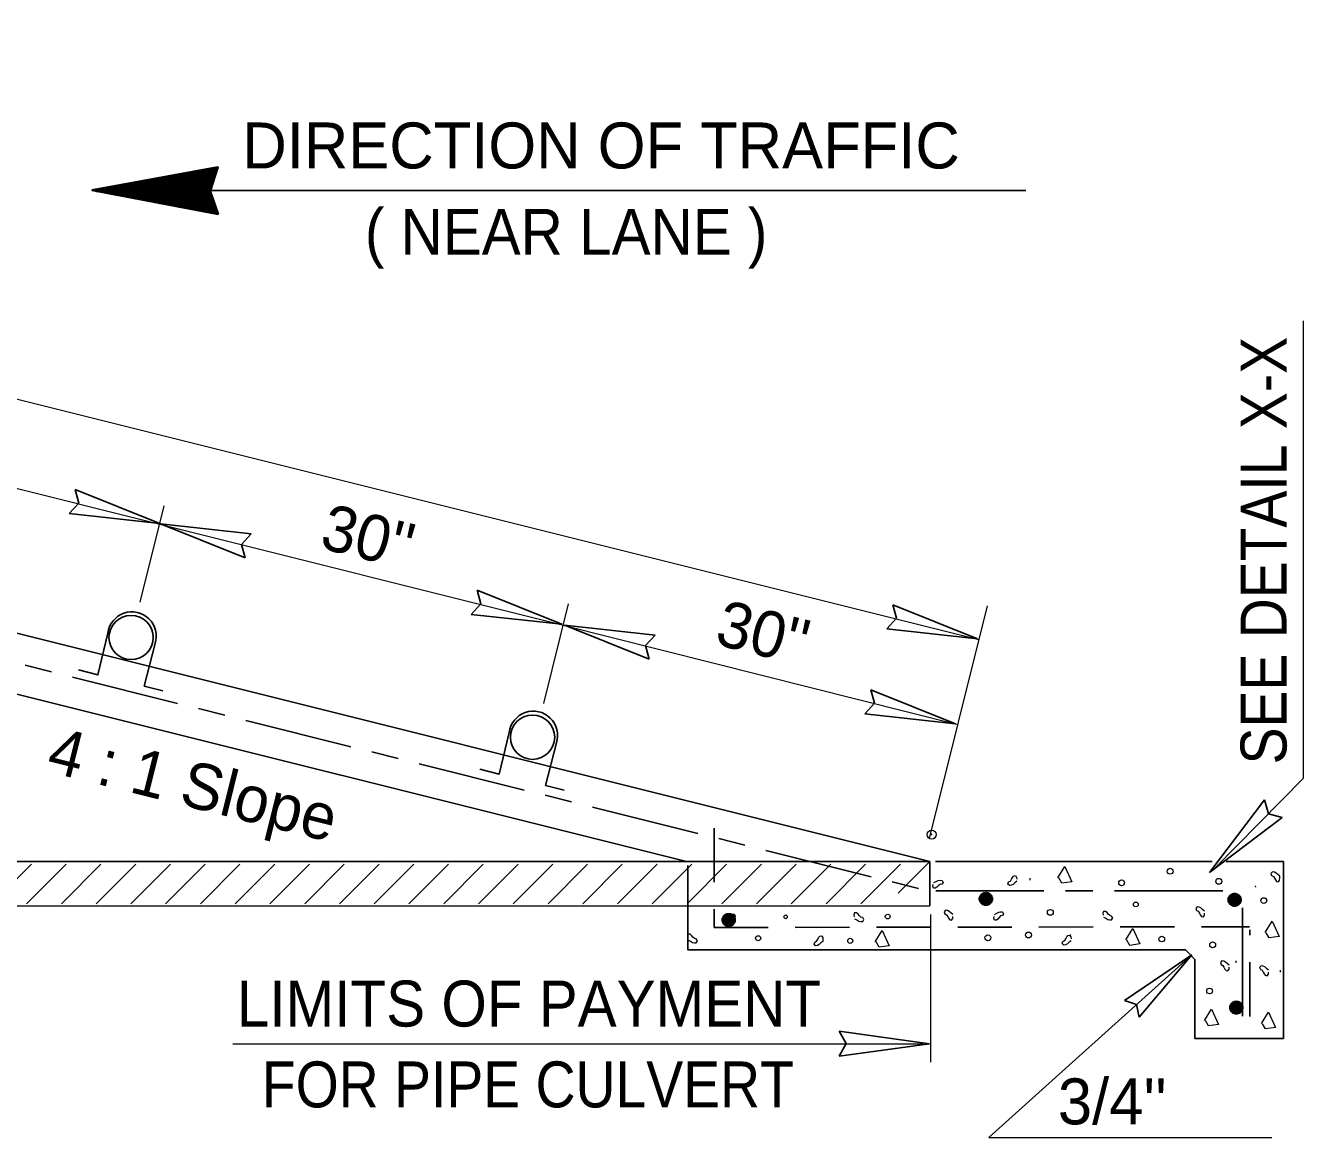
# Model space of a CAD drawing. Extents: x -48 to 160, y -9 to 186.
# Drawn here: x 55.09 to 68.54, y 2.71 to 14.42 of the extents above; entities that cross this region are included whole.
import ezdxf

# ---------------------------------------------------------------- set-up
doc = ezdxf.new("R2010")
doc.units = 0
doc.header["$LTSCALE"] = 0.19
doc.header["$PDMODE"] = 32
doc.header["$PDSIZE"] = 0.095
for name, pattern in [('LONG_DASH_SHORT_DASH', [9.9, 6, -1.2, 1.5, -1.2]), ('LONG_DASHED', [7.5, 6, -1.5]), ('MEDIUM_DASHED', [4.5, 3, -1.5])]:
    doc.linetypes.add(name, pattern=pattern)
doc.layers.add('1', color=7, linetype='Continuous', lineweight=13)

msp = doc.modelspace()

# ---------------------------------------------------------------- hatches: boundary and pattern name
at = {"layer": '1'}
for points in [[(65.2634, 5.2257, 1), (65.1248, 5.2257, 1)], [(67.8809, 5.2164, 1), (67.7423, 5.2164, 1)], [(62.4185, 5.0042, 1), (62.557, 5.0042, 1)], [(67.8994, 4.082, 1), (67.7608, 4.082, 1)]]:
    msp.add_hatch(color=256, dxfattribs=at).paths.add_polyline_path(points)

# ---------------------------------------------------------------- linework, layer by layer
for p, q in [((39.2711, 14.4186), (65.1202, 7.9561)), ((68.5364, 6.495), (68.5364, 11.3115)), ((52.3177, 10.2163), (56.4987, 9.1709)), ((56.2934, 8.3498), (56.5464, 9.3617)), ((56.4988, 9.171), (60.747, 8.1088)), ((60.54, 7.2813), (60.8029, 8.3322)), ((64.5995, 5.862), (65.2121, 8.3112)), ((60.7463, 8.106), (64.8995, 7.0613)), ((67.6037, 5.5507), (68.5364, 6.495)), ((54.7322, 5.1748), (55.1482, 5.5912)), ((55.0978, 5.1748), (55.514, 5.5912)), ((55.4638, 5.1748), (55.88, 5.5912)), ((55.8293, 5.1748), (56.2457, 5.5912)), ((56.1953, 5.1748), (56.6118, 5.5912)), ((56.5612, 5.1748), (56.9776, 5.5912)), ((56.9272, 5.1748), (57.343, 5.5912)), ((57.2927, 5.1748), (57.709, 5.5912)), ((57.6587, 5.1748), (58.0749, 5.5912)), ((58.0247, 5.1748), (58.4407, 5.5912)), ((58.3903, 5.1748), (58.8067, 5.5912)), ((58.7563, 5.1748), (59.1724, 5.5912)), ((59.1222, 5.1748), (59.5384, 5.5912)), ((59.4877, 5.1748), (59.9041, 5.5912)), ((59.8537, 5.1748), (60.2699, 5.5912)), ((60.2195, 5.1748), (60.6357, 5.5912)), ((60.5856, 5.1748), (61.0018, 5.5912)), ((60.9513, 5.1748), (61.3676, 5.5912)), ((61.317, 5.1748), (61.7334, 5.5912)), ((61.6827, 5.1748), (62.0991, 5.5912)), ((62.0487, 5.1748), (62.465, 5.5912)), ((62.4146, 5.1748), (62.8308, 5.5912)), ((62.7803, 5.1748), (63.1967, 5.5912)), ((63.1463, 5.1748), (63.5623, 5.5912)), ((63.512, 5.1748), (63.9282, 5.5912)), ((63.878, 5.1748), (64.2942, 5.5912)), ((64.2696, 5.2868), (64.5937, 5.6107)), ((68.0339, 5.3487), (68.0312, 5.3625)), ((33.5921, 5.1538), (64.6056, 5.1538)), ((64.6144, 3.5078), (64.6144, 5.0613)), ((57.2697, 3.7009), (64.5345, 3.7009))]:
    msp.add_line(p, q, dxfattribs=at)
at = {"layer": '1', "lineweight": 35}
for p, q in [((57.0312, 12.9125), (57.0312, 12.684)), ((57.041, 12.9142), (57.041, 12.7133)), ((57.0506, 12.916), (57.0506, 12.7425)), ((57.0603, 12.9178), (57.0603, 12.7718)), ((57.1093, 12.9193), (57.0681, 12.9193)), ((57.0703, 12.9197), (57.0703, 12.8012)), ((57.0798, 12.9212), (57.0798, 12.8305)), ((57.0897, 12.9232), (57.0897, 12.8601)), ((57.0992, 12.925), (57.0992, 12.8893)), ((57.109, 12.9268), (57.109, 12.9187)), ((56.294, 12.7774), (56.294, 12.5888)), ((56.3038, 12.7793), (56.3038, 12.5872)), ((56.3134, 12.7809), (56.3134, 12.5853)), ((56.3233, 12.7829), (56.3233, 12.5833)), ((57.0643, 12.7834), (56.3265, 12.7834)), ((56.3332, 12.7847), (56.3332, 12.5815)), ((56.3427, 12.7864), (56.3427, 12.5797)), ((56.3525, 12.7881), (56.3525, 12.5779)), ((56.362, 12.7899), (56.362, 12.5761)), ((56.3718, 12.7915), (56.3718, 12.5742)), ((57.0673, 12.7932), (56.3796, 12.7932)), ((56.3814, 12.7932), (56.3814, 12.5723)), ((56.3912, 12.7951), (56.3912, 12.5706)), ((56.4009, 12.7969), (56.4009, 12.5687)), ((56.4106, 12.7988), (56.4106, 12.5668)), ((56.4202, 12.8005), (56.4202, 12.5649)), ((56.4299, 12.8023), (56.4299, 12.5633)), ((57.0707, 12.8027), (56.4325, 12.8027)), ((56.4396, 12.8041), (56.4396, 12.5613)), ((56.4493, 12.8057), (56.4493, 12.5596)), ((56.459, 12.8078), (56.459, 12.5577)), ((56.4688, 12.8096), (56.4688, 12.5558)), ((56.4784, 12.8112), (56.4784, 12.5541)), ((57.0739, 12.8124), (56.4857, 12.8124)), ((56.4883, 12.8128), (56.4883, 12.5522)), ((56.4979, 12.8148), (56.4979, 12.5503)), ((56.5076, 12.8164), (56.5076, 12.5482)), ((56.5172, 12.8182), (56.5172, 12.5467)), ((56.527, 12.8201), (56.527, 12.5447)), ((56.5367, 12.822), (56.5367, 12.5428)), ((57.0772, 12.8223), (56.5385, 12.8223)), ((56.5463, 12.8238), (56.5463, 12.5409)), ((56.5561, 12.8252), (56.5561, 12.5394)), ((56.5657, 12.8272), (56.5657, 12.5374)), ((56.5756, 12.8289), (56.5756, 12.5356)), ((56.585, 12.8306), (56.585, 12.5337)), ((57.0804, 12.832), (56.5914, 12.832)), ((56.5947, 12.8324), (56.5947, 12.5318)), ((56.6045, 12.8342), (56.6045, 12.5299)), ((56.6141, 12.8361), (56.6141, 12.5283)), ((56.624, 12.8379), (56.624, 12.5263)), ((56.6338, 12.8397), (56.6338, 12.5246)), ((56.6435, 12.8414), (56.6435, 12.5227)), ((57.0838, 12.8415), (56.6447, 12.8415)), ((56.6531, 12.8433), (56.6531, 12.5208)), ((56.6628, 12.8452), (56.6628, 12.519)), ((56.6724, 12.847), (56.6724, 12.5172)), ((56.6821, 12.8483), (56.6821, 12.5153)), ((56.6919, 12.8502), (56.6919, 12.5137)), ((57.0868, 12.8513), (56.6974, 12.8513)), ((56.7017, 12.852), (56.7017, 12.5117)), ((56.7112, 12.8537), (56.7112, 12.5098)), ((56.7209, 12.8556), (56.7209, 12.5081)), ((56.7306, 12.8574), (56.7306, 12.5059)), ((56.7404, 12.8592), (56.7404, 12.5044)), ((56.7499, 12.861), (56.7499, 12.5023)), ((57.0898, 12.8611), (56.7506, 12.8611)), ((56.7597, 12.8628), (56.7597, 12.5007)), ((56.7696, 12.8646), (56.7696, 12.4987)), ((56.7792, 12.8662), (56.7792, 12.4971)), ((56.7889, 12.8681), (56.7889, 12.4951)), ((56.7986, 12.8698), (56.7986, 12.4932)), ((57.093, 12.8709), (56.8032, 12.8709)), ((56.8083, 12.8717), (56.8083, 12.4913)), ((56.8182, 12.8732), (56.8182, 12.4897)), ((56.8276, 12.8753), (56.8276, 12.4877)), ((56.8374, 12.8772), (56.8374, 12.486)), ((56.847, 12.8785), (56.847, 12.4841)), ((57.0962, 12.8806), (56.8563, 12.8806)), ((56.8567, 12.8806), (56.8567, 12.4822)), ((56.8664, 12.8824), (56.8664, 12.4805)), ((56.876, 12.8839), (56.876, 12.4785)), ((56.8857, 12.8857), (56.8857, 12.4767)), ((56.8954, 12.8876), (56.8954, 12.4749)), ((56.9053, 12.8894), (56.9053, 12.4731)), ((57.0997, 12.8904), (56.9093, 12.8904)), ((56.9152, 12.8912), (56.9152, 12.4712)), ((56.9249, 12.8929), (56.9249, 12.4693)), ((56.9344, 12.8948), (56.9344, 12.4675)), ((56.9442, 12.8966), (56.9442, 12.4658)), ((56.9538, 12.8983), (56.9538, 12.4638)), ((57.1028, 12.8997), (56.9623, 12.8997)), ((56.9635, 12.9002), (56.9635, 12.4618)), ((56.9733, 12.9017), (56.9733, 12.4602)), ((56.983, 12.9036), (56.983, 12.4584)), ((56.9926, 12.9052), (56.9926, 12.4562)), ((57.0022, 12.907), (57.0022, 12.4544)), ((57.0119, 12.909), (57.0119, 12.4527)), ((57.106, 12.9095), (57.0152, 12.9095)), ((57.0217, 12.9107), (57.0217, 12.4509)), ((55.7896, 12.685), (55.7896, 12.6847)), ((57.0322, 12.6866), (55.797, 12.6866)), ((55.7993, 12.6867), (55.7993, 12.6829)), ((55.8091, 12.6887), (55.8091, 12.6811)), ((55.819, 12.6904), (55.819, 12.6792)), ((55.8282, 12.6921), (55.8282, 12.6773)), ((57.0292, 12.6768), (55.8315, 12.6768)), ((55.8382, 12.694), (55.8382, 12.6756)), ((55.8479, 12.6959), (55.8479, 12.6735)), ((57.0355, 12.6962), (55.8498, 12.6962)), ((55.8577, 12.6975), (55.8577, 12.672)), ((55.8672, 12.6993), (55.8672, 12.6701)), ((55.877, 12.7012), (55.877, 12.6679)), ((57.0325, 12.6672), (55.8827, 12.6672)), ((55.8867, 12.7027), (55.8867, 12.6665)), ((55.8964, 12.7049), (55.8964, 12.6647)), ((57.0388, 12.706), (55.9029, 12.706)), ((55.9062, 12.7063), (55.9062, 12.6624)), ((55.9157, 12.7082), (55.9157, 12.6607)), ((55.9256, 12.7101), (55.9256, 12.6588)), ((57.0358, 12.6575), (55.9341, 12.6575)), ((55.9352, 12.7116), (55.9352, 12.6569)), ((55.945, 12.7134), (55.945, 12.6553)), ((55.9546, 12.7152), (55.9546, 12.6533)), ((57.0418, 12.7156), (55.9558, 12.7156)), ((55.9642, 12.7171), (55.9642, 12.6515)), ((55.974, 12.7191), (55.974, 12.6497)), ((55.9837, 12.7205), (55.9837, 12.648)), ((57.0392, 12.6477), (55.9852, 12.6477)), ((55.9933, 12.7223), (55.9933, 12.646)), ((56.0029, 12.7243), (56.0029, 12.6442)), ((57.0451, 12.7252), (56.0088, 12.7252)), ((56.0127, 12.726), (56.0127, 12.6422)), ((56.0225, 12.7276), (56.0225, 12.6407)), ((56.0322, 12.7294), (56.0322, 12.6384)), ((56.0418, 12.7314), (56.0418, 12.6367)), ((56.0517, 12.7331), (56.0517, 12.6349)), ((56.0614, 12.7349), (56.0614, 12.6332)), ((57.0483, 12.7351), (56.0618, 12.7351)), ((56.0711, 12.7366), (56.0711, 12.6313)), ((56.0805, 12.7385), (56.0805, 12.6295)), ((56.0904, 12.7401), (56.0904, 12.6277)), ((56.1001, 12.7421), (56.1001, 12.6258)), ((56.1098, 12.7438), (56.1098, 12.6242)), ((57.0513, 12.7446), (56.1147, 12.7446)), ((56.1195, 12.7454), (56.1195, 12.6223)), ((56.1291, 12.7472), (56.1291, 12.6202)), ((56.1388, 12.7492), (56.1388, 12.6182)), ((56.1487, 12.7508), (56.1487, 12.6168)), ((56.1582, 12.7526), (56.1582, 12.6146)), ((57.0547, 12.7544), (56.1677, 12.7544)), ((56.1681, 12.7544), (56.1681, 12.6128)), ((56.1778, 12.7563), (56.1778, 12.611)), ((56.1875, 12.758), (56.1875, 12.6092)), ((56.1972, 12.7596), (56.1972, 12.6073)), ((56.2069, 12.7614), (56.2069, 12.6055)), ((56.2165, 12.7632), (56.2165, 12.6037)), ((57.0579, 12.764), (56.2207, 12.764)), ((56.2263, 12.765), (56.2263, 12.6019)), ((56.236, 12.7667), (56.236, 12.6001)), ((56.2457, 12.7685), (56.2457, 12.5983)), ((56.2553, 12.7703), (56.2553, 12.5962)), ((56.2649, 12.772), (56.2649, 12.5944)), ((57.0612, 12.7738), (56.2737, 12.7738)), ((56.2747, 12.7739), (56.2747, 12.5928)), ((56.2843, 12.7756), (56.2843, 12.5908)), ((57.0312, 12.6702), (57.0312, 12.4491)), ((57.0427, 12.638), (56.0363, 12.638)), ((57.0459, 12.6284), (56.0875, 12.6284)), ((57.0494, 12.6187), (56.1386, 12.6187)), ((57.0527, 12.6091), (56.1897, 12.6091)), ((57.0561, 12.5991), (56.2407, 12.5991)), ((57.0593, 12.5896), (56.2917, 12.5896)), ((57.0626, 12.5797), (56.343, 12.5797)), ((57.0661, 12.5701), (56.3942, 12.5701)), ((57.0694, 12.5602), (56.4452, 12.5602)), ((57.0729, 12.5505), (56.4966, 12.5505)), ((57.0761, 12.5407), (56.5476, 12.5407)), ((57.0796, 12.5312), (56.5987, 12.5312)), ((57.0829, 12.5215), (56.6497, 12.5215)), ((57.0862, 12.5117), (56.701, 12.5117)), ((57.041, 12.6422), (57.041, 12.4473)), ((57.0506, 12.6143), (57.0506, 12.4454)), ((57.0603, 12.5862), (57.0603, 12.4437)), ((57.0703, 12.5582), (57.0703, 12.4417)), ((57.0798, 12.5299), (57.0798, 12.44)), ((57.0897, 12.5023), (56.7521, 12.5023)), ((57.093, 12.4924), (56.8032, 12.4924)), ((57.0962, 12.4828), (56.8543, 12.4828)), ((57.0997, 12.4731), (56.9053, 12.4731)), ((57.1028, 12.4634), (56.9565, 12.4634)), ((57.1063, 12.4537), (57.0076, 12.4537)), ((57.1097, 12.444), (57.0587, 12.444)), ((57.0897, 12.502), (57.0897, 12.4378)), ((57.0992, 12.4741), (57.0992, 12.4363)), ((57.109, 12.4458), (57.109, 12.4346)), ((57.1129, 12.4342), (57.1099, 12.4342))]:
    msp.add_line(p, q, dxfattribs=at)
at = {"layer": '1', "lineweight": 25}
for p, q in [((65.6148, 12.684), (55.851, 12.684)), ((56.5003, 9.1772), (55.6088, 9.5347)), ((56.5003, 9.1772), (55.5453, 9.2809)), ((56.5073, 9.172), (57.4622, 9.0682)), ((56.5073, 9.172), (57.3984, 8.8144)), ((52.0328, 8.7624), (64.6042, 5.6196)), ((60.7302, 8.1167), (59.8392, 8.4744)), ((60.7302, 8.1167), (59.7757, 8.2207)), ((65.1052, 7.9648), (64.2135, 8.3224)), ((51.9913, 8.1326), (62.0425, 5.6196)), ((60.7593, 8.1073), (61.714, 8.0028)), ((60.7593, 8.1073), (61.6506, 7.7494)), ((65.1052, 7.9648), (64.1505, 8.0685)), ((56.4498, 7.9132), (56.3343, 7.4657)), ((56.3343, 7.4657), (56.5326, 7.4161)), ((64.8737, 7.0702), (63.9821, 7.4277)), ((64.8737, 7.0702), (63.9187, 7.1743)), ((60.6739, 6.8681), (60.5584, 6.4206)), ((60.5584, 6.4206), (60.7567, 6.3709)), ((67.5468, 5.5027), (68.1275, 6.2682)), ((67.5468, 5.5027), (68.3122, 6.0832)), ((35.442, 5.6196), (64.6042, 5.6196)), ((62.0581, 4.6881), (62.0581, 5.5772)), ((64.6042, 5.1538), (64.6042, 5.6196)), ((64.6635, 5.6196), (67.577, 5.6196)), ((67.7233, 5.6196), (68.3255, 5.6196)), ((68.3255, 3.757), (68.3255, 5.6196)), ((62.0581, 4.6881), (67.2946, 4.6881)), ((67.3629, 4.6386), (66.6516, 4.1562)), ((67.3629, 4.6386), (66.8081, 3.9822)), ((67.3942, 4.5885), (67.2946, 4.6881)), ((67.3942, 3.757), (67.3942, 4.5885)), ((64.602, 3.7011), (63.6505, 3.832)), ((64.602, 3.7011), (63.6505, 3.5707)), ((67.3942, 3.757), (68.3255, 3.757))]:
    msp.add_line(p, q, dxfattribs=at)
at = {"layer": '1', "linetype": 'LONG_DASH_SHORT_DASH', "lineweight": 25}
for p, q in [((51.9307, 8.4727), (64.5816, 5.3101)), ((64.6657, 5.3092), (67.8347, 5.3092)), ((67.8959, 3.9916), (67.8959, 5.3092))]:
    msp.add_line(p, q, dxfattribs=at)
at = {"layer": '1', "linetype": 'MEDIUM_DASHED', "lineweight": 25}
msp.add_line((67.9723, 3.9888), (67.9723, 4.9017), dxfattribs=at)
at = {"layer": '1', "lineweight": 35}
msp.add_lwpolyline([(57.1132, 12.4336), (55.7888, 12.685), (57.1118, 12.9272), (57.0292, 12.677)], close=True, dxfattribs=at)
at = {"layer": '1', "lineweight": 25}
for points in [[(55.5453, 9.2809), (55.6487, 9.3912), (55.6088, 9.5347)], [(57.4622, 9.0682), (57.3586, 8.9576), (57.3984, 8.8144)], [(59.7757, 8.2207), (59.8789, 8.3311), (59.8392, 8.4744)], [(64.1505, 8.0685), (64.2537, 8.1792), (64.2135, 8.3224)], [(55.9531, 8.0236), (55.8475, 7.5843), (55.6434, 7.6374)], [(61.714, 8.0028), (61.6105, 7.8927), (61.6506, 7.7494)], [(63.9187, 7.1743), (64.0223, 7.2846), (63.9821, 7.4277)], [(60.1772, 6.9784), (60.0716, 6.5392), (59.8675, 6.5922)], [(68.1275, 6.2682), (68.1684, 6.1227), (68.3122, 6.0832)], [(66.8081, 3.9822), (66.778, 4.1142), (66.6516, 4.1562)], [(63.6505, 3.5707), (63.7242, 3.7027), (63.6505, 3.832)]]:
    msp.add_lwpolyline(points, dxfattribs=at)
at = {"layer": '1', "linetype": 'MEDIUM_DASHED', "lineweight": 25}
msp.add_lwpolyline([(62.3327, 5.9716), (62.3327, 4.925), (67.9675, 4.9322)], dxfattribs=at)
at = {"layer": '1'}
for points in [[(65.9523, 5.4482), (66.0254, 5.5678), (66.0983, 5.4063), (65.9942, 5.3913), (65.9616, 5.4461)], [(64.6462, 5.3991), (64.6714, 5.4091), (64.6924, 5.4193), (64.7129, 5.4222), (64.733, 5.4205), (64.7433, 5.3993), (64.7298, 5.3803), (64.7093, 5.3776), (64.692, 5.3628), (64.6786, 5.3478), (64.6614, 5.3371), (64.6414, 5.3387), (64.635, 5.3595), (64.6405, 5.3791)], [(65.5184, 5.4115), (65.4975, 5.3943), (65.4805, 5.3782), (65.4616, 5.3697), (65.442, 5.3655), (65.4256, 5.3823), (65.4329, 5.4051), (65.4517, 5.4132), (65.4642, 5.4325), (65.4725, 5.4508), (65.4855, 5.4662), (65.5053, 5.4704), (65.5177, 5.4527), (65.5182, 5.4323)], [(65.658, 5.4431), (65.6576, 5.4235), (65.6568, 5.4229)], [(68.2869, 5.4647), (68.2661, 5.4817), (68.2487, 5.4982), (68.2303, 5.5064), (68.2104, 5.5107), (68.1943, 5.4937), (68.2017, 5.4712), (68.2205, 5.4629), (68.2326, 5.444), (68.2413, 5.4253), (68.2542, 5.4102), (68.2739, 5.4058), (68.2861, 5.4235), (68.2868, 5.4442)], [(68.2869, 5.445), (68.2864, 5.4643), (68.2861, 5.465)], [(67.4959, 5.0969), (67.4748, 5.114), (67.4578, 5.1303), (67.4388, 5.1386), (67.4194, 5.143), (67.4033, 5.1259), (67.4107, 5.1036), (67.4295, 5.0952), (67.4417, 5.0761), (67.4502, 5.0575), (67.4629, 5.0423), (67.4828, 5.0381), (67.4951, 5.0557), (67.4956, 5.0762)], [(63.8128, 5.0172), (63.837, 5.0052), (63.8573, 4.9931), (63.8773, 4.9893), (63.8976, 4.9893), (63.9096, 5.0093), (63.8976, 5.0297), (63.8773, 5.0335), (63.861, 5.0497), (63.849, 5.0659), (63.8328, 5.0778), (63.8128, 5.0778), (63.8044, 5.0578), (63.8087, 5.0377)], [(64.8467, 5.0612), (64.8256, 5.0783), (64.8085, 5.0947), (64.7897, 5.103), (64.77, 5.1073), (64.7541, 5.0903), (64.7612, 5.0677), (64.7802, 5.0594), (64.7923, 5.0402), (64.8007, 5.0217), (64.8139, 5.0063), (64.8336, 5.0022), (64.8456, 5.0198), (64.8462, 5.0402)], [(65.2843, 5.0622), (65.3085, 5.0743), (65.3287, 5.0864), (65.3489, 5.0904), (65.3691, 5.0904), (65.3811, 5.0702), (65.3691, 5.0502), (65.3489, 5.046), (65.3327, 5.03), (65.3206, 5.0137), (65.3044, 5.0016), (65.2843, 5.0016), (65.2761, 5.0217), (65.2802, 5.0421)], [(66.4331, 5.0336), (66.4573, 5.0215), (66.4773, 5.0095), (66.4976, 5.005), (66.5177, 5.005), (66.5299, 5.0252), (66.5177, 5.0457), (66.4976, 5.0497), (66.4813, 5.066), (66.4693, 5.0819), (66.453, 5.0941), (66.4331, 5.0941), (66.4248, 5.0739), (66.4289, 5.054)], [(68.1337, 4.8726), (68.2065, 4.9917), (68.2795, 4.8303), (68.1755, 4.8153), (68.1426, 4.8703)], [(62.0611, 4.7926), (62.0852, 4.7803), (62.1056, 4.7682), (62.1256, 4.7642), (62.1457, 4.7642), (62.1578, 4.7843), (62.1457, 4.8044), (62.1256, 4.8087), (62.1095, 4.8246), (62.0972, 4.8409), (62.0812, 4.853), (62.0611, 4.853), (62.053, 4.8328), (62.0568, 4.8126)], [(64.0302, 4.7753), (64.1029, 4.8945), (64.1763, 4.7332), (64.0722, 4.7181), (64.0393, 4.7729)], [(66.0903, 4.7858), (66.0693, 4.7687), (66.0522, 4.7525), (66.0337, 4.744), (66.0138, 4.7397), (65.9977, 4.7568), (66.0051, 4.7791), (66.0239, 4.7877), (66.0363, 4.8066), (66.0447, 4.8252), (66.0577, 4.8403), (66.0773, 4.8448), (66.0897, 4.827), (66.0902, 4.8062)], [(66.0815, 4.8516), (66.0809, 4.8321), (66.0805, 4.8314)], [(66.6673, 4.7938), (66.74, 4.9132), (66.8131, 4.7518), (66.7092, 4.7369), (66.6762, 4.7916)], [(62.8217, 4.821), (62.8262, 4.8021), (62.8272, 4.8015)], [(63.4787, 4.7788), (63.4577, 4.7618), (63.4408, 4.7454), (63.4219, 4.7369), (63.4021, 4.7326), (63.3859, 4.7497), (63.3934, 4.772), (63.4122, 4.7804), (63.4246, 4.7998), (63.4329, 4.8183), (63.446, 4.8335), (63.4655, 4.838), (63.4778, 4.8199), (63.4783, 4.7995)], [(63.4788, 4.7988), (63.4782, 4.7792), (63.4778, 4.7785)], [(67.3633, 4.6384), (65.2248, 2.7149), (68.2036, 2.7149)], [(67.7544, 4.5274), (67.7334, 4.5442), (67.7163, 4.5607), (67.6976, 4.569), (67.678, 4.5733), (67.6617, 4.5563), (67.6692, 4.5337), (67.688, 4.5255), (67.7002, 4.5063), (67.7086, 4.4878), (67.7217, 4.4725), (67.7412, 4.4682), (67.7537, 4.4859), (67.754, 4.5064)], [(67.8283, 4.5534), (67.8277, 4.5729), (67.8272, 4.5735)], [(68.1677, 4.4763), (68.1471, 4.4933), (68.1296, 4.5093), (68.1112, 4.5177), (68.0918, 4.5222), (68.0755, 4.5053), (68.0827, 4.4828), (68.1016, 4.4744), (68.1137, 4.4551), (68.1222, 4.4367), (68.1352, 4.4215), (68.1547, 4.417), (68.1671, 4.4349), (68.1677, 4.4555)], [(68.2959, 4.4562), (68.2954, 4.4757), (68.2947, 4.4763)], [(67.4966, 3.9466), (67.5693, 4.066), (67.6425, 3.9044), (67.5386, 3.8897), (67.5057, 3.9444)], [(68.0961, 3.9146), (68.1687, 4.0341), (68.2422, 3.8725), (68.1379, 3.8576), (68.105, 3.9124)]]:
    msp.add_lwpolyline(points, dxfattribs=at)
at = {"layer": '1', "lineweight": 25}
for centre in [(56.1974, 7.9777), (60.4232, 6.9276)]:
    msp.add_circle(centre, 0.2328, dxfattribs=at)
at = {"layer": '1'}
for centre, radius in [((67.1338, 5.5167), 0.0309), ((66.6222, 5.3949), 0.0299), ((67.6456, 5.4107), 0.0309), ((65.8728, 5.084), 0.0309), ((66.7723, 5.1672), 0.0249), ((68.1188, 5.2079), 0.0299), ((62.5301, 5.0432), 0.0249), ((63.0871, 5.0371), 0.0194), ((64.1605, 5.0404), 0.0249), ((65.2155, 4.8169), 0.0309), ((65.6427, 4.8458), 0.0309), ((62.7967, 4.8121), 0.0267), ((63.7673, 4.7844), 0.0267), ((67.0456, 4.8036), 0.0299), ((67.5808, 4.7427), 0.0309), ((67.5485, 4.2563), 0.0299)]:
    msp.add_circle(centre, radius, dxfattribs=at)
at = {"layer": '1', "linetype": 'LONG_DASHED'}
for centre in [(65.1941, 5.2257), (67.8116, 5.2164), (62.4877, 5.0042), (67.8301, 4.082)]:
    msp.add_circle(centre, 0.0693, dxfattribs=at)
at = {"layer": '1', "lineweight": 25}
for centre in [(56.2066, 7.9917), (60.4307, 6.9466)]:
    msp.add_arc(centre, 0.2555, 342.11399, 172.84775, dxfattribs=at)
at = {"layer": '1'}
msp.add_point((64.6227, 5.9032), dxfattribs=at)

# ---------------------------------------------------------------- texts
for s, p in [('DIRECTION OF TRAFFIC', (57.3687, 12.9142)), (" 3/4''", (65.772, 2.8525))]:
    msp.add_text(s, height=0.484, dxfattribs=at).set_placement(p)
for s, width, p in [('( NEAR LANE )', 0.95, (58.6582, 12.0053)), ('LIMITS OF PAYMENT', 0.95, (57.3107, 3.8821)), ('FOR PIPE CULVERT', 0.9, (57.5739, 3.0309))]:
    msp.add_text(s, height=0.484, dxfattribs=dict(at, width=width)).set_placement(p)
at = {"layer": '1', "width": 0.9}
msp.add_text('SEE DETAIL X-X', height=0.484, rotation=90, dxfattribs=at).set_placement((68.3585, 6.6417))
at = {"layer": '1'}
for s, p in [("30''", (58.1668, 8.9223)), ("30''", (62.3252, 7.9098)), ('4 : 1 Slope', (55.2911, 6.5713))]:
    msp.add_text(s, height=0.484, rotation=346.007, dxfattribs=at).set_placement(p)

doc.saveas('drawing.dxf')
